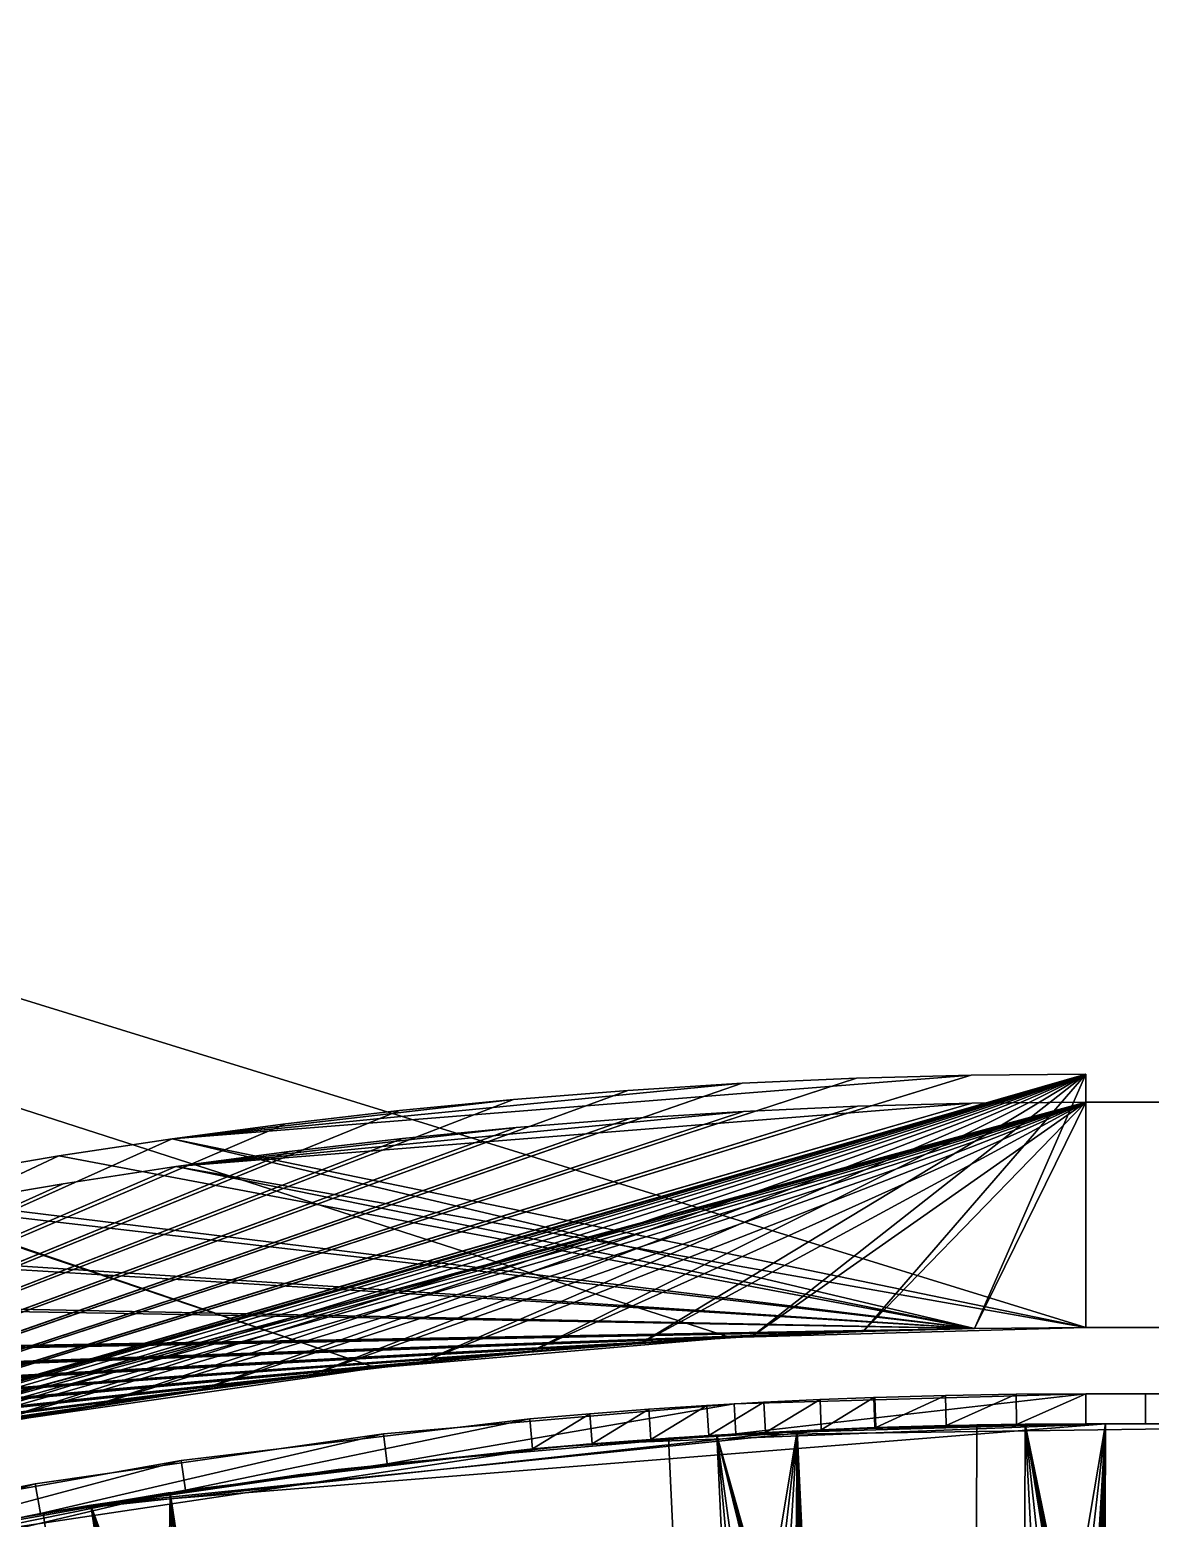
# Model space of a CAD drawing. Extents: x 0 to 258, y 0 to 209.
# Drawn here: x 123.89 to 141.31, y 162.4 to 185.54 of the extents above; entities that cross this region are included whole.
import ezdxf

# ---------------------------------------------------------------- set-up
doc = ezdxf.new("R2010")
doc.units = 0
doc.header["$MEASUREMENT"] = 0
doc.layers.add('STAIRDATA', color=21, linetype='CONTINUOUS')

msp = doc.modelspace()

# ---------------------------------------------------------------- linework, layer by layer
at = {"layer": 'STAIRDATA'}
for points in [[(257.677, 208.677, 138.28937), (0, 208.677, 138.28937), (140.30701, 165.37, 138.28937), (178.30701, 165.37, 138.28937)], [(178.30701, 165.37, 121.53937), (140.30701, 165.37, 121.53937), (0, 208.677, 121.53937), (257.677, 208.677, 121.53937)], [(134.7825, 165.21255, 138.28937), (140.30701, 165.37, 138.28937), (0, 208.677, 138.28937)], [(0, 208.677, 138.28937), (129.27592, 164.74072, 138.28937), (134.7825, 165.21255, 138.28937)], [(0, 208.677, 138.28937), (123.80517, 163.95604, 138.28937), (129.27592, 164.74072, 138.28937)], [(0, 208.677, 121.53937), (129.27592, 164.74072, 121.53937), (123.80517, 163.95604, 121.53937)], [(0, 208.677, 121.53937), (134.7825, 165.21255, 121.53937), (129.27592, 164.74072, 121.53937)], [(0, 208.677, 121.53937), (140.30701, 165.37, 121.53937), (134.7825, 165.21255, 121.53937)], [(257.677, 208.677, 0.00394), (0, 208.677, 0.00394), (0, 25.75, 0.00394), (257.677, 25.75, 0.00394)], [(257.677, 25.75), (0, 25.75), (0, 208.677), (257.677, 208.677)], [(0.437, 208.24001, 259.53937), (129.27592, 164.74072, 259.53937), (123.80517, 163.95604, 259.53937)], [(134.96507, 169.16554, 121.5433), (108.03657, 159.8447, 121.5433), (109.67444, 160.40611, 121.5433)], [(108.03657, 159.8447, 121.5433), (134.96507, 169.16554, 121.5433), (133.18701, 169.05557, 121.5433)], [(136.74478, 169.24413, 121.5433), (109.67444, 160.40611, 121.5433), (111.32207, 160.93822, 121.5433)], [(109.67444, 160.40611, 121.5433), (136.74478, 169.24413, 121.5433), (134.96507, 169.16554, 121.5433)], [(138.52562, 169.29128, 121.5433), (111.32207, 160.93822, 121.5433), (112.97894, 161.44081, 121.5433)], [(111.32207, 160.93822, 121.5433), (138.52562, 169.29128, 121.5433), (136.74478, 169.24413, 121.5433)], [(140.30701, 169.30701, 121.5433), (112.97894, 161.44081, 121.5433), (114.64452, 161.91377, 121.5433)], [(112.97894, 161.44081, 121.5433), (140.30701, 169.30701, 121.5433), (138.52562, 169.29128, 121.5433)], [(140.30701, 169.30701, 121.5433), (114.64452, 161.91377, 121.5433), (116.31827, 162.35692, 121.5433)], [(140.30701, 169.30701, 121.5433), (116.31827, 162.35692, 121.5433), (117.99966, 162.77013, 121.5433)], [(140.30701, 169.30701, 121.5433), (117.99966, 162.77013, 121.5433), (119.68816, 163.15324, 121.5433)], [(140.30701, 169.30701, 121.5433), (119.68816, 163.15324, 121.5433), (121.38324, 163.50618, 121.5433)], [(140.30701, 169.30701, 121.5433), (121.38324, 163.50618, 121.5433), (123.08434, 163.82878, 121.5433)], [(140.30701, 169.30701, 121.5433), (123.08434, 163.82878, 121.5433), (124.79093, 164.12099, 121.5433)], [(140.30701, 169.30701, 121.5433), (124.79093, 164.12099, 121.5433), (126.50246, 164.38268, 121.5433)], [(126.10249, 168.30252, 0.04331), (138.52562, 169.29128, 0.04331), (140.30701, 169.30701, 0.04331), (140.30701, 165.37, 0.04331)], [(126.10249, 168.30252, 0.04331), (134.96507, 169.16554, 0.04331), (136.74478, 169.24413, 0.04331), (138.52562, 169.29128, 0.04331)], [(126.10249, 168.30252, 0.04331), (131.41116, 168.91423, 0.04331), (133.18701, 169.05557, 0.04331), (134.96507, 169.16554, 0.04331)], [(140.30701, 169.30701, 121.5433), (126.50246, 164.38268, 121.5433), (128.21838, 164.61378, 121.5433)], [(140.30701, 169.30701, 121.5433), (128.21838, 164.61378, 121.5433), (129.93817, 164.81422, 121.5433)], [(140.30701, 169.30701, 121.5433), (129.93817, 164.81422, 121.5433), (131.66125, 164.98393, 121.5433)], [(140.30701, 169.30701, 121.5433), (131.66125, 164.98393, 121.5433), (133.3871, 165.12285, 121.5433)], [(133.18701, 169.05557, 121.5433), (134.96507, 169.16554, 121.5433), (134.96507, 169.16554, 0.04331), (133.18701, 169.05557, 0.04331)], [(140.30701, 169.30701, 121.5433), (133.3871, 165.12285, 121.5433), (135.11514, 165.23096, 121.5433)], [(134.96507, 169.16554, 121.5433), (136.74478, 169.24413, 121.5433), (136.74478, 169.24413, 0.04331), (134.96507, 169.16554, 0.04331)], [(140.30701, 169.30701, 121.5433), (135.11514, 165.23096, 121.5433), (136.84485, 165.3082, 121.5433)], [(136.74478, 169.24413, 121.5433), (138.52562, 169.29128, 121.5433), (138.52562, 169.29128, 0.04331), (136.74478, 169.24413, 0.04331)], [(140.30701, 169.30701, 121.5433), (136.84485, 165.3082, 121.5433), (138.57565, 165.35455, 121.5433)], [(138.52562, 169.29128, 121.5433), (140.30701, 169.30701, 121.5433), (140.30701, 169.30701, 0.04331), (138.52562, 169.29128, 0.04331)], [(138.57565, 165.35455, 121.5433), (140.30701, 165.37, 121.5433), (140.30701, 169.30701, 121.5433)], [(140.30701, 169.30701, 121.5433), (140.30701, 165.37, 121.5433), (140.30701, 165.37, 0.04331), (140.30701, 169.30701, 0.04331)], [(131.41116, 168.91423, 121.5433), (104.79218, 158.6346, 121.5433), (106.40897, 159.25412, 121.5433)], [(104.79218, 158.6346, 121.5433), (131.41116, 168.91423, 121.5433), (129.63811, 168.74158, 121.5433)], [(133.18701, 169.05557, 121.5433), (106.40897, 159.25412, 121.5433), (108.03657, 159.8447, 121.5433)], [(106.40897, 159.25412, 121.5433), (133.18701, 169.05557, 121.5433), (131.41116, 168.91423, 121.5433)], [(126.10249, 168.30252, 0.04331), (127.86836, 168.53764, 0.04331), (129.63811, 168.74158, 0.04331), (131.41116, 168.91423, 0.04331)], [(129.63811, 168.74158, 121.5433), (131.41116, 168.91423, 121.5433), (131.41116, 168.91423, 0.04331), (129.63811, 168.74158, 0.04331)], [(131.41116, 168.91423, 121.5433), (133.18701, 169.05557, 121.5433), (133.18701, 169.05557, 0.04331), (131.41116, 168.91423, 0.04331)], [(129.63811, 168.74158, 121.5433), (103.18671, 157.98631, 121.5433), (104.79218, 158.6346, 121.5433)], [(103.18671, 157.98631, 121.5433), (129.63811, 168.74158, 121.5433), (127.86836, 168.53764, 121.5433)], [(134.98819, 168.72916, 259.5433), (109.67444, 160.40611, 259.5433), (111.32207, 160.93822, 259.5433)], [(109.67444, 160.40611, 259.5433), (134.98819, 168.72916, 259.5433), (133.21783, 168.61966, 259.5433)], [(136.76021, 168.80739, 259.5433), (111.32207, 160.93822, 259.5433), (112.97894, 161.44081, 259.5433)], [(111.32207, 160.93822, 259.5433), (136.76021, 168.80739, 259.5433), (134.98819, 168.72916, 259.5433)], [(138.53333, 168.85435, 259.5433), (112.97894, 161.44081, 259.5433), (114.64452, 161.91377, 259.5433)], [(112.97894, 161.44081, 259.5433), (138.53333, 168.85435, 259.5433), (136.76021, 168.80739, 259.5433)], [(140.30701, 168.87, 259.5433), (114.64452, 161.91377, 259.5433), (116.31827, 162.35692, 259.5433)], [(114.64452, 161.91377, 259.5433), (140.30701, 168.87, 259.5433), (138.53333, 168.85435, 259.5433)], [(140.30701, 168.87, 259.5433), (116.31827, 162.35692, 259.5433), (117.99966, 162.77013, 259.5433)], [(140.30701, 168.87, 259.5433), (117.99966, 162.77013, 259.5433), (119.68816, 163.15324, 259.5433)], [(140.30701, 168.87, 259.5433), (119.68816, 163.15324, 259.5433), (121.38324, 163.50618, 259.5433)], [(140.30701, 168.87, 259.5433), (121.38324, 163.50618, 259.5433), (123.08434, 163.82878, 259.5433)], [(140.30701, 168.87, 259.5433), (123.08434, 163.82878, 259.5433), (124.79093, 164.12099, 259.5433)], [(140.30701, 168.87, 259.5433), (124.79093, 164.12099, 259.5433), (126.50246, 164.38268, 259.5433)], [(126.16399, 167.86987, 138.2933), (138.53333, 168.85435, 138.2933), (140.30701, 168.87, 138.2933), (140.30701, 165.37, 138.2933)], [(126.16399, 167.86987, 138.2933), (134.98819, 168.72916, 138.2933), (136.76021, 168.80739, 138.2933), (138.53333, 168.85435, 138.2933)], [(126.16399, 167.86987, 138.2933), (131.44969, 168.47893, 138.2933), (133.21783, 168.61966, 138.2933), (134.98819, 168.72916, 138.2933)], [(140.30701, 168.87, 259.5433), (126.50246, 164.38268, 259.5433), (128.21838, 164.61378, 259.5433)], [(127.86836, 168.53764, 121.5433), (129.63811, 168.74158, 121.5433), (129.63811, 168.74158, 0.04331), (127.86836, 168.53764, 0.04331)], [(140.30701, 168.87, 259.5433), (128.21838, 164.61378, 259.5433), (129.93817, 164.81422, 259.5433)], [(140.30701, 168.87, 259.5433), (129.93817, 164.81422, 259.5433), (131.66125, 164.98393, 259.5433)], [(140.30701, 168.87, 259.5433), (131.66125, 164.98393, 259.5433), (133.3871, 165.12285, 259.5433)], [(133.21783, 168.61966, 259.5433), (134.98819, 168.72916, 259.5433), (134.98819, 168.72916, 138.2933), (133.21783, 168.61966, 138.2933)], [(140.30701, 168.87, 259.5433), (133.3871, 165.12285, 259.5433), (135.11514, 165.23096, 259.5433)], [(134.98819, 168.72916, 259.5433), (136.76021, 168.80739, 259.5433), (136.76021, 168.80739, 138.2933), (134.98819, 168.72916, 138.2933)], [(140.30701, 168.87, 259.5433), (135.11514, 165.23096, 259.5433), (136.84485, 165.3082, 259.5433)], [(136.76021, 168.80739, 259.5433), (138.53333, 168.85435, 259.5433), (138.53333, 168.85435, 138.2933), (136.76021, 168.80739, 138.2933)], [(140.30701, 168.87, 259.5433), (136.84485, 165.3082, 259.5433), (138.57565, 165.35455, 259.5433)], [(138.53333, 168.85435, 259.5433), (140.30701, 168.87, 259.5433), (140.30701, 168.87, 138.2933), (138.53333, 168.85435, 138.2933)], [(138.57565, 165.35455, 259.5433), (140.30701, 165.37, 259.5433), (140.30701, 168.87, 259.5433)], [(218.30701, 165.37, 138.2933), (140.30701, 165.37, 138.2933), (140.30701, 168.87, 138.2933), (218.30701, 168.87, 138.2933)], [(140.30701, 165.37, 259.5433), (140.30701, 168.87, 259.5433), (140.30701, 168.87, 138.2933), (140.30701, 165.37, 138.2933)], [(140.30701, 168.87, 259.5433), (140.30701, 165.37, 259.5433), (140.30701, 165.37, 138.2933), (140.30701, 168.87, 138.2933)], [(208.58487, 165.37, 0.04331), (140.30701, 165.37, 0.04331), (140.30701, 168.87, 0.04331), (208.58487, 168.87, 0.04331)], [(208.58487, 168.87, 121.5433), (140.30701, 168.87, 121.5433), (140.30701, 165.37, 121.5433), (208.58487, 165.37, 121.5433)], [(140.30701, 165.37, 121.5433), (140.30701, 168.87, 121.5433), (140.30701, 168.87, 0.04331), (140.30701, 165.37, 0.04331)], [(140.30701, 168.87, 121.5433), (208.58487, 168.87, 121.5433), (208.58487, 168.87, 0.04331), (140.30701, 168.87, 0.04331)], [(127.86836, 168.53764, 121.5433), (101.59306, 157.30948, 121.5433), (103.18671, 157.98631, 121.5433)], [(101.59306, 157.30948, 121.5433), (127.86836, 168.53764, 121.5433), (126.10249, 168.30252, 121.5433)], [(131.44969, 168.47893, 259.5433), (106.40897, 159.25412, 259.5433), (108.03657, 159.8447, 259.5433)], [(106.40897, 159.25412, 259.5433), (131.44969, 168.47893, 259.5433), (129.6843, 168.30702, 259.5433)], [(133.21783, 168.61966, 259.5433), (108.03657, 159.8447, 259.5433), (109.67444, 160.40611, 259.5433)], [(108.03657, 159.8447, 259.5433), (133.21783, 168.61966, 259.5433), (131.44969, 168.47893, 259.5433)], [(126.10249, 168.30252, 121.5433), (127.86836, 168.53764, 121.5433), (127.86836, 168.53764, 0.04331), (126.10249, 168.30252, 0.04331)], [(126.16399, 167.86987, 138.2933), (127.92221, 168.10399, 138.2933), (129.6843, 168.30702, 138.2933), (131.44969, 168.47893, 138.2933)], [(129.6843, 168.30702, 259.5433), (131.44969, 168.47893, 259.5433), (131.44969, 168.47893, 138.2933), (129.6843, 168.30702, 138.2933)], [(131.44969, 168.47893, 259.5433), (133.21783, 168.61966, 259.5433), (133.21783, 168.61966, 138.2933), (131.44969, 168.47893, 138.2933)], [(126.10249, 168.30252, 121.5433), (100.01174, 156.60431, 121.5433), (101.59306, 157.30948, 121.5433)], [(100.01174, 156.60431, 121.5433), (126.10249, 168.30252, 121.5433), (124.34104, 168.03627, 121.5433)], [(129.6843, 168.30702, 259.5433), (104.79218, 158.6346, 259.5433), (106.40897, 159.25412, 259.5433)], [(104.79218, 158.6346, 259.5433), (129.6843, 168.30702, 259.5433), (127.92221, 168.10399, 259.5433)], [(124.34104, 168.03627, 121.5433), (126.10249, 168.30252, 121.5433), (126.10249, 168.30252, 0.04331), (124.34104, 168.03627, 0.04331)], [(138.57565, 165.35455, 0.04331), (124.34104, 168.03627, 0.04331), (126.10249, 168.30252, 0.04331)], [(126.10249, 168.30252, 0.04331), (140.30701, 165.37, 0.04331), (138.57565, 165.35455, 0.04331)], [(127.92221, 168.10399, 259.5433), (129.6843, 168.30702, 259.5433), (129.6843, 168.30702, 138.2933), (127.92221, 168.10399, 138.2933)], [(124.34104, 168.03627, 121.5433), (98.44327, 155.87102, 121.5433), (100.01174, 156.60431, 121.5433)], [(98.44327, 155.87102, 121.5433), (124.34104, 168.03627, 121.5433), (122.58457, 167.73898, 121.5433)], [(127.92221, 168.10399, 259.5433), (103.18671, 157.98631, 259.5433), (104.79218, 158.6346, 259.5433)], [(103.18671, 157.98631, 259.5433), (127.92221, 168.10399, 259.5433), (126.16399, 167.86987, 259.5433)], [(138.57565, 165.35455, 0.04331), (120.83362, 167.41072, 0.04331), (122.58457, 167.73898, 0.04331), (124.34104, 168.03627, 0.04331)], [(122.58457, 167.73898, 121.5433), (124.34104, 168.03627, 121.5433), (124.34104, 168.03627, 0.04331), (122.58457, 167.73898, 0.04331)], [(126.16399, 167.86987, 259.5433), (127.92221, 168.10399, 259.5433), (127.92221, 168.10399, 138.2933), (126.16399, 167.86987, 138.2933)], [(126.16399, 167.86987, 259.5433), (101.59306, 157.30948, 259.5433), (103.18671, 157.98631, 259.5433)], [(101.59306, 157.30948, 259.5433), (126.16399, 167.86987, 259.5433), (124.41017, 167.60478, 259.5433)], [(138.57565, 165.35455, 138.2933), (122.6613, 167.30876, 138.2933), (124.41017, 167.60478, 138.2933), (126.16399, 167.86987, 138.2933)], [(124.41017, 167.60478, 259.5433), (126.16399, 167.86987, 259.5433), (126.16399, 167.86987, 138.2933), (124.41017, 167.60478, 138.2933)], [(126.16399, 167.86987, 138.2933), (140.30701, 165.37, 138.2933), (138.57565, 165.35455, 138.2933)], [(124.41017, 167.60478, 259.5433), (100.01174, 156.60431, 259.5433), (101.59306, 157.30948, 259.5433)], [(100.01174, 156.60431, 259.5433), (124.41017, 167.60478, 259.5433), (122.6613, 167.30876, 259.5433)], [(122.6613, 167.30876, 259.5433), (124.41017, 167.60478, 259.5433), (124.41017, 167.60478, 138.2933), (122.6613, 167.30876, 138.2933)], [(138.57565, 165.35455, 0.04331), (117.35046, 166.66179, 0.04331), (119.08874, 167.05162, 0.04331), (120.83362, 167.41072, 0.04331)], [(138.57565, 165.35455, 138.2933), (119.1806, 166.62439, 138.2933), (120.91793, 166.98193, 138.2933), (122.6613, 167.30876, 138.2933)], [(138.57565, 165.35455, 0.04331), (113.8959, 165.79039, 0.04331), (115.61933, 166.24133, 0.04331), (117.35046, 166.66179, 0.04331)], [(138.57565, 165.35455, 138.2933), (115.72622, 165.8176, 138.2933), (117.44985, 166.23624, 138.2933), (119.1806, 166.62439, 138.2933)], [(138.57565, 165.35455, 0.04331), (110.47424, 164.79761, 0.04331), (112.18069, 165.3091, 0.04331), (113.8959, 165.79039, 0.04331)], [(138.57565, 165.35455, 138.2933), (112.30246, 164.8894, 138.2933), (114.01025, 165.36861, 138.2933), (115.72622, 165.8176, 138.2933)], [(107.08976, 163.68471, 0.04331), (135.11514, 165.23096, 0.04331), (133.3871, 165.12285, 0.04331)], [(135.11514, 165.23096, 0.04331), (107.08976, 163.68471, 0.04331), (108.77709, 164.25609, 0.04331)], [(108.77709, 164.25609, 0.04331), (136.84485, 165.3082, 0.04331), (135.11514, 165.23096, 0.04331)], [(136.84485, 165.3082, 0.04331), (108.77709, 164.25609, 0.04331), (110.47424, 164.79761, 0.04331)], [(108.9136, 163.84096, 138.2933), (135.11514, 165.23096, 138.2933), (133.3871, 165.12285, 138.2933)], [(135.11514, 165.23096, 138.2933), (108.9136, 163.84096, 138.2933), (110.6034, 164.38014, 138.2933)], [(110.47424, 164.79761, 0.04331), (138.57565, 165.35455, 0.04331), (136.84485, 165.3082, 0.04331)], [(110.6034, 164.38014, 138.2933), (136.84485, 165.3082, 138.2933), (135.11514, 165.23096, 138.2933)], [(136.84485, 165.3082, 138.2933), (110.6034, 164.38014, 138.2933), (112.30246, 164.8894, 138.2933)], [(112.30246, 164.8894, 138.2933), (138.57565, 165.35455, 138.2933), (136.84485, 165.3082, 138.2933)], [(129.27592, 164.74072, 121.53937), (134.7825, 165.21255, 121.53937), (134.7825, 165.21255, 138.28937), (129.27592, 164.74072, 138.28937)], [(135.11514, 165.23096, 259.5433), (133.3871, 165.12285, 259.5433), (133.3871, 165.12285, 138.2933), (135.11514, 165.23096, 138.2933)], [(135.11514, 165.23096, 121.5433), (133.3871, 165.12285, 121.5433), (133.3871, 165.12285, 0.04331), (135.11514, 165.23096, 0.04331)], [(134.7825, 165.21255, 121.53937), (140.30701, 165.37, 121.53937), (140.30701, 165.37, 138.28937), (134.7825, 165.21255, 138.28937)], [(136.84485, 165.3082, 259.5433), (135.11514, 165.23096, 259.5433), (135.11514, 165.23096, 138.2933), (136.84485, 165.3082, 138.2933)], [(136.84485, 165.3082, 121.5433), (135.11514, 165.23096, 121.5433), (135.11514, 165.23096, 0.04331), (136.84485, 165.3082, 0.04331)], [(138.57565, 165.35455, 259.5433), (136.84485, 165.3082, 259.5433), (136.84485, 165.3082, 138.2933), (138.57565, 165.35455, 138.2933)], [(138.57565, 165.35455, 121.5433), (136.84485, 165.3082, 121.5433), (136.84485, 165.3082, 0.04331), (138.57565, 165.35455, 0.04331)], [(140.30701, 165.37, 259.5433), (138.57565, 165.35455, 259.5433), (138.57565, 165.35455, 138.2933), (140.30701, 165.37, 138.2933)], [(140.30701, 165.37, 121.5433), (138.57565, 165.35455, 121.5433), (138.57565, 165.35455, 0.04331), (140.30701, 165.37, 0.04331)], [(140.30701, 165.37, 121.53937), (178.30701, 165.37, 121.53937), (178.30701, 165.37, 138.28937), (140.30701, 165.37, 138.28937)], [(208.58487, 165.37, 121.5433), (140.30701, 165.37, 121.5433), (140.30701, 165.37, 0.04331), (208.58487, 165.37, 0.04331)], [(103.74665, 162.45305, 0.04331), (131.66125, 164.98393, 0.04331), (129.93817, 164.81422, 0.04331)], [(131.66125, 164.98393, 0.04331), (103.74665, 162.45305, 0.04331), (105.41277, 163.08362, 0.04331)], [(105.41277, 163.08362, 0.04331), (133.3871, 165.12285, 0.04331), (131.66125, 164.98393, 0.04331)], [(133.3871, 165.12285, 0.04331), (105.41277, 163.08362, 0.04331), (107.08976, 163.68471, 0.04331)], [(105.56384, 162.67357, 138.2933), (131.66125, 164.98393, 138.2933), (129.93817, 164.81422, 138.2933)], [(131.66125, 164.98393, 138.2933), (105.56384, 162.67357, 138.2933), (107.23357, 163.27205, 138.2933)], [(107.23357, 163.27205, 138.2933), (133.3871, 165.12285, 138.2933), (131.66125, 164.98393, 138.2933)], [(133.3871, 165.12285, 138.2933), (107.23357, 163.27205, 138.2933), (108.9136, 163.84096, 138.2933)], [(131.66125, 164.98393, 259.5433), (129.93817, 164.81422, 259.5433), (129.93817, 164.81422, 138.2933), (131.66125, 164.98393, 138.2933)], [(131.66125, 164.98393, 121.5433), (129.93817, 164.81422, 121.5433), (129.93817, 164.81422, 0.04331), (131.66125, 164.98393, 0.04331)], [(133.3871, 165.12285, 259.5433), (131.66125, 164.98393, 259.5433), (131.66125, 164.98393, 138.2933), (133.3871, 165.12285, 138.2933)], [(133.3871, 165.12285, 121.5433), (131.66125, 164.98393, 121.5433), (131.66125, 164.98393, 0.04331), (133.3871, 165.12285, 0.04331)], [(102.09193, 161.79315, 0.04331), (129.93817, 164.81422, 0.04331), (128.21838, 164.61378, 0.04331)], [(129.93817, 164.81422, 0.04331), (102.09193, 161.79315, 0.04331), (103.74665, 162.45305, 0.04331)], [(103.90494, 162.04572, 138.2933), (129.93817, 164.81422, 138.2933), (128.21838, 164.61378, 138.2933)], [(129.93817, 164.81422, 138.2933), (103.90494, 162.04572, 138.2933), (105.56384, 162.67357, 138.2933)], [(123.80517, 163.95604, 121.53937), (129.27592, 164.74072, 121.53937), (129.27592, 164.74072, 138.28937), (123.80517, 163.95604, 138.28937)], [(129.93817, 164.81422, 259.5433), (128.21838, 164.61378, 259.5433), (128.21838, 164.61378, 138.2933), (129.93817, 164.81422, 138.2933)], [(129.93817, 164.81422, 121.5433), (128.21838, 164.61378, 121.5433), (128.21838, 164.61378, 0.04331), (129.93817, 164.81422, 0.04331)], [(100.4491, 161.10417, 0.04331), (128.21838, 164.61378, 0.04331), (126.50246, 164.38268, 0.04331)], [(128.21838, 164.61378, 0.04331), (100.4491, 161.10417, 0.04331), (102.09193, 161.79315, 0.04331)], [(102.25738, 161.38869, 138.2933), (128.21838, 164.61378, 138.2933), (126.50246, 164.38268, 138.2933)], [(128.21838, 164.61378, 138.2933), (102.25738, 161.38869, 138.2933), (103.90494, 162.04572, 138.2933)], [(128.21838, 164.61378, 259.5433), (126.50246, 164.38268, 259.5433), (126.50246, 164.38268, 138.2933), (128.21838, 164.61378, 138.2933)], [(128.21838, 164.61378, 121.5433), (126.50246, 164.38268, 121.5433), (126.50246, 164.38268, 0.04331), (128.21838, 164.61378, 0.04331)], [(98.81869, 160.38629, 0.04331), (126.50246, 164.38268, 0.04331), (124.79093, 164.12099, 0.04331)], [(126.50246, 164.38268, 0.04331), (98.81869, 160.38629, 0.04331), (100.4491, 161.10417, 0.04331)], [(100.62166, 160.70268, 138.2933), (126.50246, 164.38268, 138.2933), (124.79093, 164.12099, 138.2933)], [(126.50246, 164.38268, 138.2933), (100.62166, 160.70268, 138.2933), (102.25738, 161.38869, 138.2933)], [(126.50246, 164.38268, 259.5433), (124.79093, 164.12099, 259.5433), (124.79093, 164.12099, 138.2933), (126.50246, 164.38268, 138.2933)], [(126.50246, 164.38268, 121.5433), (124.79093, 164.12099, 121.5433), (124.79093, 164.12099, 0.04331), (126.50246, 164.38268, 0.04331)], [(140.30701, 164.34, 183.7829), (134.84003, 164.18416, 186.49762), (134.86679, 163.71492, 186.49762)], [(134.86679, 163.71492, 173.92607), (134.84003, 164.18416, 173.92607), (140.30701, 164.34, 171.21136)], [(140.30701, 164.34, 171.21136), (134.84003, 164.18416, 173.92607), (134.84003, 164.18416, 186.49762), (140.30701, 164.34, 183.7829)], [(140.30701, 164.34, 183.7829), (134.86679, 163.71492, 186.49762), (140.30701, 163.87, 183.7829)], [(140.30701, 163.87, 171.21136), (134.86679, 163.71492, 173.92607), (140.30701, 164.34, 171.21136)], [(137.01367, 164.28348, 62.55905), (136.17494, 164.25101, 63.00888), (136.19518, 163.78143, 63.00888)], [(136.19518, 163.78143, 49.81652), (136.17494, 164.25101, 49.81652), (137.01367, 164.28348, 49.18796)], [(137.01367, 164.28348, 49.18796), (136.17494, 164.25101, 49.81652), (136.17494, 164.25101, 63.00888), (137.01367, 164.28348, 62.55905)], [(137.01367, 164.28348, 62.55905), (136.19518, 163.78143, 63.00888), (137.0298, 163.81375, 62.55905)], [(137.0298, 163.81375, 49.18796), (136.19518, 163.78143, 49.81652), (137.01367, 164.28348, 49.18796)], [(137.02916, 164.28401, 62.5505), (137.01367, 164.28348, 62.55905), (137.0298, 163.81375, 62.55905)], [(137.0298, 163.81375, 49.18796), (137.01367, 164.28348, 49.18796), (137.02916, 164.28401, 49.17636)], [(137.02916, 164.28401, 49.17636), (137.01367, 164.28348, 49.18796), (137.01367, 164.28348, 62.55905), (137.02916, 164.28401, 62.5505)], [(138.12749, 164.31525, 61.94364), (137.02916, 164.28401, 62.5505), (137.04521, 163.81429, 62.5505)], [(137.04521, 163.81429, 49.17636), (137.02916, 164.28401, 49.17636), (138.12749, 164.31525, 48.32976)], [(138.12749, 164.31525, 48.32976), (137.02916, 164.28401, 49.17636), (137.02916, 164.28401, 62.5505), (138.12749, 164.31525, 61.94364)], [(137.02916, 164.28401, 62.5505), (137.0298, 163.81375, 62.55905), (137.04521, 163.81429, 62.5505)], [(137.04521, 163.81429, 49.17636), (137.0298, 163.81375, 49.18796), (137.02916, 164.28401, 49.17636)], [(138.12749, 164.31525, 61.94364), (137.04521, 163.81429, 62.5505), (138.13817, 163.84537, 61.94364)], [(138.13817, 163.84537, 48.32976), (137.04521, 163.81429, 49.17636), (138.12749, 164.31525, 48.32976)], [(139.22554, 164.33391, 61.3003), (138.12749, 164.31525, 61.94364), (138.13817, 163.84537, 61.94364)], [(138.13817, 163.84537, 48.32976), (138.12749, 164.31525, 48.32976), (139.22554, 164.33391, 47.48359)], [(139.22554, 164.33391, 47.48359), (138.12749, 164.31525, 48.32976), (138.12749, 164.31525, 61.94364), (139.22554, 164.33391, 61.3003)], [(139.22554, 164.33391, 61.3003), (138.13817, 163.84537, 61.94364), (139.23085, 163.86394, 61.3003)], [(139.23085, 163.86394, 47.48359), (138.13817, 163.84537, 48.32976), (139.22554, 164.33391, 47.48359)], [(140.30701, 164.34, 60.62946), (139.22554, 164.33391, 61.3003), (139.23085, 163.86394, 61.3003)], [(139.23085, 163.86394, 47.48359), (139.22554, 164.33391, 47.48359), (140.30701, 164.34, 46.65033)], [(140.30701, 164.34, 46.65033), (139.22554, 164.33391, 47.48359), (139.22554, 164.33391, 61.3003), (140.30701, 164.34, 60.62946)], [(140.30701, 164.34, 60.62946), (139.23085, 163.86394, 61.3003), (140.30701, 163.87, 60.62946)], [(140.30701, 163.87, 46.65033), (139.23085, 163.86394, 47.48359), (140.30701, 164.34, 46.65033)], [(140.30701, 163.87, 183.7829), (140.30701, 163.87, 171.21136), (140.30701, 164.34, 171.21136), (140.30701, 164.34, 183.7829)], [(140.30701, 164.34, 171.21136), (140.30701, 163.87, 171.21136), (140.30701, 163.87, 183.7829), (140.30701, 164.34, 183.7829)], [(140.30701, 164.34, 183.7829), (152.15805, 164.34, 177.87233), (147.13705, 164.34, 167.80495), (140.30701, 164.34, 171.21136)], [(140.30701, 163.87, 183.7829), (152.15805, 163.87, 177.87233), (152.15805, 164.34, 177.87233), (140.30701, 164.34, 183.7829)], [(140.30701, 164.34, 171.21136), (147.13705, 164.34, 167.80495), (147.13705, 163.87, 167.80495), (140.30701, 163.87, 171.21136)], [(140.30701, 163.87, 60.62946), (140.30701, 163.87, 46.65033), (140.30701, 164.34, 46.65033), (140.30701, 164.34, 60.62946)], [(140.30701, 164.34, 46.65033), (140.30701, 163.87, 46.65033), (140.30701, 163.87, 60.62946), (140.30701, 164.34, 60.62946)], [(140.30701, 164.34, 60.62946), (141.23431, 164.34, 60.02033), (142.14789, 164.34, 59.39077), (143.04727, 164.34, 58.7411)], [(140.30701, 164.34, 60.62946), (143.04727, 164.34, 58.7411), (143.93201, 164.34, 58.07163), (209.91194, 164.34, 6.98472)], [(140.30701, 164.34, 60.62946), (209.91194, 164.34, 6.98472), (209.91194, 164.34, 0.04331), (200.50105, 164.34, 0.04331)], [(140.30701, 164.34, 60.62946), (200.50105, 164.34, 0.04331), (140.30701, 164.34, 46.65033)], [(140.30701, 163.87, 60.62946), (141.23431, 163.87, 60.02033), (141.23431, 164.34, 60.02033), (140.30701, 164.34, 60.62946)], [(140.30701, 164.34, 46.65033), (200.50105, 164.34, 0.04331), (200.50105, 163.87, 0.04331), (140.30701, 163.87, 46.65033)], [(141.23431, 163.87, 60.02033), (142.14789, 163.87, 59.39077), (142.14789, 164.34, 59.39077), (141.23431, 164.34, 60.02033)], [(97.2012, 159.63976, 0.04331), (124.79093, 164.12099, 0.04331), (123.08434, 163.82878, 0.04331)], [(124.79093, 164.12099, 0.04331), (97.2012, 159.63976, 0.04331), (98.81869, 160.38629, 0.04331)], [(98.99831, 159.98792, 138.2933), (124.79093, 164.12099, 138.2933), (123.08434, 163.82878, 138.2933)], [(124.79093, 164.12099, 138.2933), (98.99831, 159.98792, 138.2933), (100.62166, 160.70268, 138.2933)], [(124.79093, 164.12099, 259.5433), (123.08434, 163.82878, 259.5433), (123.08434, 163.82878, 138.2933), (124.79093, 164.12099, 138.2933)], [(124.79093, 164.12099, 121.5433), (123.08434, 163.82878, 121.5433), (123.08434, 163.82878, 0.04331), (124.79093, 164.12099, 0.04331)], [(134.84003, 164.18416, 186.49762), (129.39079, 163.71715, 189.21233), (129.44426, 163.2502, 189.21233)], [(129.44426, 163.2502, 176.64078), (129.39079, 163.71715, 176.64078), (134.84003, 164.18416, 173.92607)], [(134.84003, 164.18416, 173.92607), (129.39079, 163.71715, 176.64078), (129.39079, 163.71715, 189.21233), (134.84003, 164.18416, 186.49762)], [(134.84003, 164.18416, 186.49762), (129.44426, 163.2502, 189.21233), (134.86679, 163.71492, 186.49762)], [(134.86679, 163.71492, 173.92607), (129.44426, 163.2502, 176.64078), (134.84003, 164.18416, 173.92607)], [(133.51334, 164.09924, 64.43763), (132.59572, 164.02969, 64.9308), (132.63348, 163.56122, 64.9308)], [(132.63348, 163.56122, 52.13648), (132.59572, 164.02969, 52.13648), (133.51334, 164.09924, 51.59348)], [(133.51334, 164.09924, 51.59348), (132.59572, 164.02969, 52.13648), (132.59572, 164.02969, 64.9308), (133.51334, 164.09924, 64.43763)], [(133.51334, 164.09924, 64.43763), (132.63348, 163.56122, 64.9308), (133.5466, 163.63042, 64.43763)], [(133.5466, 163.63042, 51.59348), (132.63348, 163.56122, 52.13648), (133.51334, 164.09924, 51.59348)], [(134.41628, 164.15904, 63.95267), (133.51334, 164.09924, 64.43763), (133.5466, 163.63042, 64.43763)], [(133.5466, 163.63042, 51.59348), (133.51334, 164.09924, 51.59348), (134.41628, 164.15904, 51.02554)], [(134.41628, 164.15904, 51.02554), (133.51334, 164.09924, 51.59348), (133.51334, 164.09924, 64.43763), (134.41628, 164.15904, 63.95267)], [(134.41628, 164.15904, 63.95267), (133.5466, 163.63042, 64.43763), (134.44511, 163.68993, 63.95267)], [(134.44511, 163.68993, 51.02554), (133.5466, 163.63042, 51.59348), (134.41628, 164.15904, 51.02554)], [(135.30373, 164.20949, 63.4763), (134.41628, 164.15904, 63.95267), (134.44511, 163.68993, 63.95267)], [(134.44511, 163.68993, 51.02554), (134.41628, 164.15904, 51.02554), (135.30373, 164.20949, 50.43306)], [(135.30373, 164.20949, 50.43306), (134.41628, 164.15904, 51.02554), (134.41628, 164.15904, 63.95267), (135.30373, 164.20949, 63.4763)], [(135.30373, 164.20949, 63.4763), (134.44511, 163.68993, 63.95267), (135.32823, 163.74013, 63.4763)], [(135.32823, 163.74013, 50.43306), (134.44511, 163.68993, 51.02554), (135.30373, 164.20949, 50.43306)], [(136.17494, 164.25101, 63.00888), (135.30373, 164.20949, 63.4763), (135.32823, 163.74013, 63.4763)], [(135.32823, 163.74013, 50.43306), (135.30373, 164.20949, 50.43306), (136.17494, 164.25101, 49.81652)], [(136.17494, 164.25101, 49.81652), (135.30373, 164.20949, 50.43306), (135.30373, 164.20949, 63.4763), (136.17494, 164.25101, 63.00888)], [(136.17494, 164.25101, 63.00888), (135.32823, 163.74013, 63.4763), (136.19518, 163.78143, 63.00888)], [(136.19518, 163.78143, 49.81652), (135.32823, 163.74013, 50.43306), (136.17494, 164.25101, 49.81652)], [(124.83875, 162.60896, 180.81226), (136.42389, 163.79102, 180.81226), (140.30701, 163.87, 180.81226), (140.61469, 163.87, 180.81226)], [(124.83875, 162.60896, 180.81226), (140.61469, 163.87, 180.81226), (140.47534, 120.61973, 180.81226), (139.9924, 121.10011, 180.81226)], [(140.61469, 163.87, 181.87225), (132.54721, 163.55421, 181.87225), (128.68336, 163.15999, 181.87225), (124.83875, 162.60896, 181.87225)], [(140.61469, 163.87, 181.87225), (124.83875, 162.60896, 181.87225), (131.09943, 121.07172, 181.87225), (133.43028, 121.4262, 181.87225)], [(131.66422, 163.95004, 65.43182), (126.24483, 163.30417, 68.35708), (126.3137, 162.83923, 68.35708)], [(126.3137, 162.83923, 55.57936), (126.24483, 163.30417, 55.57936), (131.66422, 163.95004, 52.65411)], [(131.66422, 163.95004, 52.65411), (126.24483, 163.30417, 55.57936), (126.24483, 163.30417, 68.35708), (131.66422, 163.95004, 65.43182)], [(131.66422, 163.95004, 65.43182), (126.3137, 162.83923, 68.35708), (131.70654, 163.48195, 65.43182)], [(131.70654, 163.48195, 52.65411), (126.3137, 162.83923, 55.57936), (131.66422, 163.95004, 52.65411)], [(132.59572, 164.02969, 64.9308), (131.66422, 163.95004, 65.43182), (131.70654, 163.48195, 65.43182)], [(131.70654, 163.48195, 52.65411), (131.66422, 163.95004, 52.65411), (132.59572, 164.02969, 52.13648)], [(132.59572, 164.02969, 52.13648), (131.66422, 163.95004, 52.65411), (131.66422, 163.95004, 65.43182), (132.59572, 164.02969, 64.9308)], [(132.59572, 164.02969, 64.9308), (131.70654, 163.48195, 65.43182), (132.63348, 163.56122, 64.9308)], [(132.63348, 163.56122, 52.13648), (131.70654, 163.48195, 52.65411), (132.59572, 164.02969, 52.13648)], [(140.61469, 163.87, 181.87225), (140.30701, 163.87, 181.87225), (136.42389, 163.79102, 181.87225), (132.54721, 163.55421, 181.87225)], [(140.61469, 163.87, 181.87225), (133.43028, 121.4262, 181.87225), (135.77448, 121.67766, 181.87225)], [(134.57018, 163.69754, 52.7472), (137.43729, 163.82687, 52.7472), (140.30701, 163.87, 52.7472), (147.15765, 163.87, 52.7472)], [(134.57018, 163.69754, 52.7472), (147.15765, 163.87, 52.7472), (147.15765, 120.47907, 52.7472), (146.61426, 121.0431, 52.7472)], [(147.15765, 163.87, 53.8072), (140.30701, 163.87, 53.8072), (137.43729, 163.82687, 53.8072), (134.57018, 163.69754, 53.8072)], [(147.15765, 163.87, 53.8072), (134.57018, 163.69754, 53.8072), (136.54451, 121.73753, 53.8072), (138.42459, 121.83688, 53.8072)], [(137.43729, 163.82687, 53.8072), (137.43729, 163.82687, 52.7472), (134.57018, 163.69754, 52.7472), (134.57018, 163.69754, 53.8072)], [(140.30701, 163.87, 183.7829), (134.86679, 163.71492, 186.49762), (134.86679, 163.71492, 173.92607), (140.30701, 163.87, 171.21136)], [(140.61469, 163.87, 181.87225), (135.77448, 121.67766, 181.87225), (138.12749, 121.82558, 181.87225)], [(137.0298, 163.81375, 62.55905), (136.19518, 163.78143, 63.00888), (136.19518, 163.78143, 49.81652), (137.0298, 163.81375, 49.18796)], [(140.30701, 163.87, 181.87225), (140.30701, 163.87, 180.81226), (136.42389, 163.79102, 180.81226), (136.42389, 163.79102, 181.87225)], [(137.04521, 163.81429, 62.5505), (137.0298, 163.81375, 62.55905), (137.0298, 163.81375, 49.18796), (137.04521, 163.81429, 49.17636)], [(138.13817, 163.84537, 61.94364), (137.04521, 163.81429, 62.5505), (137.04521, 163.81429, 49.17636), (138.13817, 163.84537, 48.32976)], [(140.30701, 163.87, 53.8072), (140.30701, 163.87, 52.7472), (137.43729, 163.82687, 52.7472), (137.43729, 163.82687, 53.8072)], [(140.61469, 163.87, 181.87225), (138.12749, 121.82558, 181.87225), (138.64026, 121.79366, 181.87225)], [(139.23085, 163.86394, 61.3003), (138.13817, 163.84537, 61.94364), (138.13817, 163.84537, 48.32976), (139.23085, 163.86394, 47.48359)], [(147.15765, 163.87, 53.8072), (138.42459, 121.83688, 53.8072), (140.30701, 121.87, 53.8072)], [(139.22932, 121.85915, 180.81226), (139.36467, 163.86536, 180.81226), (138.61462, 163.85501, 180.81226), (138.48248, 122.83945, 180.81226)], [(138.48248, 122.83945, 173.5491), (138.61462, 163.85501, 173.5491), (139.36467, 163.86536, 173.5491), (139.22932, 121.85915, 173.5491)], [(138.61462, 163.85501, 173.5491), (138.48248, 122.83945, 173.5491), (138.48248, 122.83945, 180.81226), (138.61462, 163.85501, 180.81226)], [(139.36467, 163.86536, 173.5491), (138.61462, 163.85501, 173.5491), (138.61462, 163.85501, 180.81226), (139.36467, 163.86536, 180.81226)], [(140.61469, 163.87, 181.87225), (138.64026, 121.79366, 181.87225), (139.1357, 121.65758, 181.87225)], [(140.61469, 163.87, 181.87225), (139.1357, 121.65758, 181.87225), (139.59283, 121.4231, 181.87225)], [(155.4209, 163.87, 174.6091), (140.30701, 163.87, 174.6091), (139.36467, 163.86536, 174.6091), (139.22932, 121.85915, 174.6091)], [(155.4209, 163.87, 174.6091), (139.22932, 121.85915, 174.6091), (141.57471, 121.85498, 174.6091)], [(139.36467, 163.86536, 174.6091), (139.36467, 163.86536, 173.5491), (139.22932, 121.85915, 173.5491), (139.22932, 121.85915, 174.6091)], [(141.57471, 121.85498, 173.5491), (139.22932, 121.85915, 173.5491), (139.36467, 163.86536, 173.5491)], [(139.22932, 121.85915, 173.5491), (139.36467, 163.86536, 173.5491), (139.36467, 163.86536, 180.81226), (139.22932, 121.85915, 180.81226)], [(140.30701, 163.87, 60.62946), (139.23085, 163.86394, 61.3003), (139.23085, 163.86394, 47.48359), (140.30701, 163.87, 46.65033)], [(140.30701, 163.87, 174.6091), (140.30701, 163.87, 173.5491), (139.36467, 163.86536, 173.5491), (139.36467, 163.86536, 174.6091)], [(139.36467, 163.86536, 173.5491), (140.30701, 163.87, 173.5491), (155.4209, 163.87, 173.5491), (148.38995, 119.991, 173.5491)], [(139.36467, 163.86536, 173.5491), (148.38995, 119.991, 173.5491), (147.9897, 120.53521, 173.5491)], [(139.36467, 163.86536, 173.5491), (143.91765, 121.74802, 173.5491), (141.57471, 121.85498, 173.5491)], [(139.36467, 163.86536, 173.5491), (146.25365, 121.53848, 173.5491), (143.91765, 121.74802, 173.5491)], [(139.36467, 163.86536, 173.5491), (146.75671, 121.42886, 173.5491), (146.25365, 121.53848, 173.5491)], [(139.36467, 163.86536, 173.5491), (147.22667, 121.21851, 173.5491), (146.75671, 121.42886, 173.5491)], [(139.36467, 163.86536, 173.5491), (147.64355, 120.91636, 173.5491), (147.22667, 121.21851, 173.5491)], [(139.36467, 163.86536, 173.5491), (147.9897, 120.53521, 173.5491), (147.64355, 120.91636, 173.5491)], [(140.61469, 163.87, 181.87225), (139.59283, 121.4231, 181.87225), (139.9924, 121.10011, 181.87225)], [(139.9924, 121.10011, 181.87225), (140.47534, 120.61973, 181.87225), (140.61469, 163.87, 181.87225)], [(155.4209, 163.87, 174.6091), (155.4209, 163.87, 173.5491), (140.30701, 163.87, 173.5491), (140.30701, 163.87, 174.6091)], [(140.61469, 163.87, 181.87225), (140.61469, 163.87, 180.81226), (140.30701, 163.87, 180.81226), (140.30701, 163.87, 181.87225)], [(140.30701, 163.87, 171.21136), (147.13705, 163.87, 167.80495), (152.15805, 163.87, 177.87233), (140.30701, 163.87, 183.7829)], [(147.15765, 163.87, 53.8072), (147.15765, 163.87, 52.7472), (140.30701, 163.87, 52.7472), (140.30701, 163.87, 53.8072)], [(147.15765, 163.87, 53.8072), (140.30701, 121.87, 53.8072), (144.88203, 121.80763, 53.8072)], [(140.30701, 163.87, 46.65033), (200.50105, 163.87, 0.04331), (209.91194, 163.87, 0.04331), (209.91194, 163.87, 6.98472)], [(140.30701, 163.87, 46.65033), (209.91194, 163.87, 6.98472), (143.93201, 163.87, 58.07163), (143.04727, 163.87, 58.7411)], [(140.30701, 163.87, 46.65033), (143.04727, 163.87, 58.7411), (142.14789, 163.87, 59.39077), (141.23431, 163.87, 60.02033)], [(140.30701, 163.87, 46.65033), (141.23431, 163.87, 60.02033), (140.30701, 163.87, 60.62946)], [(140.47534, 120.61973, 181.87225), (140.47534, 120.61973, 180.81226), (140.61469, 163.87, 180.81226), (140.61469, 163.87, 181.87225)], [(120.44576, 161.78189, 60.42775), (131.9482, 163.50349, 60.42775), (135.81841, 163.76445, 60.42775), (137.8512, 120.56226, 60.42775)], [(135.81841, 163.76445, 61.48775), (124.25553, 162.51138, 61.48775), (120.44576, 161.78189, 61.48775), (128.64333, 120.58311, 61.48775)], [(129.39079, 163.71715, 189.21233), (123.97702, 162.94046, 191.92703), (124.05699, 162.47733, 191.92703)], [(124.05699, 162.47733, 179.3555), (123.97702, 162.94046, 179.3555), (129.39079, 163.71715, 176.64078)], [(129.39079, 163.71715, 176.64078), (123.97702, 162.94046, 179.3555), (123.97702, 162.94046, 191.92703), (129.39079, 163.71715, 189.21233)], [(129.39079, 163.71715, 189.21233), (124.05699, 162.47733, 191.92703), (129.44426, 163.2502, 189.21233)], [(129.44426, 163.2502, 176.64078), (124.05699, 162.47733, 179.3555), (129.39079, 163.71715, 176.64078)], [(135.81841, 163.76445, 61.48775), (131.9482, 163.50349, 61.48775), (128.0918, 163.08557, 61.48775), (124.25553, 162.51138, 61.48775)], [(124.83875, 162.60896, 180.81226), (128.68336, 163.15999, 180.81226), (132.54721, 163.55421, 180.81226), (136.42389, 163.79102, 180.81226)], [(135.81841, 163.76445, 61.48775), (128.64333, 120.58311, 61.48775), (130.89485, 121.03556, 61.48775)], [(134.86679, 163.71492, 186.49762), (129.44426, 163.2502, 189.21233), (129.44426, 163.2502, 176.64078), (134.86679, 163.71492, 173.92607)], [(135.81841, 163.76445, 61.48775), (130.89485, 121.03556, 61.48775), (133.16371, 121.39098, 61.48775)], [(135.81841, 163.76445, 61.48775), (135.81841, 163.76445, 60.42775), (131.9482, 163.50349, 60.42775), (131.9482, 163.50349, 61.48775)], [(136.42389, 163.79102, 181.87225), (136.42389, 163.79102, 180.81226), (132.54721, 163.55421, 180.81226), (132.54721, 163.55421, 181.87225)], [(133.5466, 163.63042, 64.43763), (132.63348, 163.56122, 64.9308), (132.63348, 163.56122, 52.13648), (133.5466, 163.63042, 51.59348)], [(135.81841, 163.76445, 61.48775), (133.16371, 121.39098, 61.48775), (135.44574, 121.64868, 61.48775)], [(134.44511, 163.68993, 63.95267), (133.5466, 163.63042, 64.43763), (133.5466, 163.63042, 51.59348), (134.44511, 163.68993, 51.02554)], [(136.54451, 121.73753, 60.42775), (134.57018, 163.69754, 60.42775), (133.82159, 163.64954, 60.42775), (135.74937, 122.6791, 60.42775)], [(135.74937, 122.6791, 52.7472), (133.82159, 163.64954, 52.7472), (134.57018, 163.69754, 52.7472), (136.54451, 121.73753, 52.7472)], [(134.57018, 163.69754, 52.7472), (133.82159, 163.64954, 52.7472), (133.82159, 163.64954, 60.42775), (134.57018, 163.69754, 60.42775)], [(133.82159, 163.64954, 52.7472), (135.74937, 122.6791, 52.7472), (135.74937, 122.6791, 60.42775), (133.82159, 163.64954, 60.42775)], [(135.32823, 163.74013, 63.4763), (134.44511, 163.68993, 63.95267), (134.44511, 163.68993, 51.02554), (135.32823, 163.74013, 50.43306)], [(134.57018, 163.69754, 53.8072), (134.57018, 163.69754, 52.7472), (136.54451, 121.73753, 52.7472), (136.54451, 121.73753, 53.8072)], [(138.42459, 121.83688, 52.7472), (136.54451, 121.73753, 52.7472), (134.57018, 163.69754, 52.7472)], [(134.57018, 163.69754, 52.7472), (140.30701, 121.87, 52.7472), (138.42459, 121.83688, 52.7472)], [(134.57018, 163.69754, 52.7472), (144.88203, 121.80763, 52.7472), (140.30701, 121.87, 52.7472)], [(134.57018, 163.69754, 52.7472), (145.36299, 121.74751, 52.7472), (144.88203, 121.80763, 52.7472)], [(134.57018, 163.69754, 52.7472), (145.82332, 121.5957, 52.7472), (145.36299, 121.74751, 52.7472)], [(134.57018, 163.69754, 52.7472), (146.24571, 121.35792, 52.7472), (145.82332, 121.5957, 52.7472)], [(134.57018, 163.69754, 52.7472), (146.61426, 121.0431, 52.7472), (146.24571, 121.35792, 52.7472)], [(136.54451, 121.73753, 52.7472), (134.57018, 163.69754, 52.7472), (134.57018, 163.69754, 60.42775), (136.54451, 121.73753, 60.42775)], [(136.19518, 163.78143, 63.00888), (135.32823, 163.74013, 63.4763), (135.32823, 163.74013, 50.43306), (136.19518, 163.78143, 49.81652)], [(135.81841, 163.76445, 61.48775), (135.44574, 121.64868, 61.48775), (135.95949, 121.64255, 61.48775)], [(137.8512, 120.56226, 61.48775), (137.8512, 120.56226, 60.42775), (135.81841, 163.76445, 60.42775), (135.81841, 163.76445, 61.48775)], [(137.34474, 121.01778, 61.48775), (137.8512, 120.56226, 61.48775), (135.81841, 163.76445, 61.48775)], [(135.81841, 163.76445, 61.48775), (136.92946, 121.32029, 61.48775), (137.34474, 121.01778, 61.48775)], [(135.81841, 163.76445, 61.48775), (136.46112, 121.53152, 61.48775), (136.92946, 121.32029, 61.48775)], [(135.81841, 163.76445, 61.48775), (135.95949, 121.64255, 61.48775), (136.46112, 121.53152, 61.48775)], [(120.44576, 161.78189, 60.42775), (124.25553, 162.51138, 60.42775), (128.0918, 163.08557, 60.42775), (131.9482, 163.50349, 60.42775)], [(131.70654, 163.48195, 65.43182), (126.3137, 162.83923, 68.35708), (126.3137, 162.83923, 55.57936), (131.70654, 163.48195, 52.65411)], [(131.9482, 163.50349, 61.48775), (131.9482, 163.50349, 60.42775), (128.0918, 163.08557, 60.42775), (128.0918, 163.08557, 61.48775)], [(132.54721, 163.55421, 181.87225), (132.54721, 163.55421, 180.81226), (128.68336, 163.15999, 180.81226), (128.68336, 163.15999, 181.87225)], [(132.63348, 163.56122, 64.9308), (131.70654, 163.48195, 65.43182), (131.70654, 163.48195, 52.65411), (132.63348, 163.56122, 52.13648)], [(126.24483, 163.30417, 68.35708), (120.87092, 162.35127, 71.28233), (120.9661, 161.89101, 71.28233)], [(120.9661, 161.89101, 58.50462), (120.87092, 162.35127, 58.50462), (126.24483, 163.30417, 55.57936)], [(126.24483, 163.30417, 55.57936), (120.87092, 162.35127, 58.50462), (120.87092, 162.35127, 71.28233), (126.24483, 163.30417, 68.35708)], [(126.24483, 163.30417, 68.35708), (120.9661, 161.89101, 71.28233), (126.3137, 162.83923, 68.35708)], [(126.3137, 162.83923, 55.57936), (120.9661, 161.89101, 58.50462), (126.24483, 163.30417, 55.57936)], [(129.44426, 163.2502, 189.21233), (124.05699, 162.47733, 191.92703), (124.05699, 162.47733, 179.3555), (129.44426, 163.2502, 176.64078)], [(128.68336, 163.15999, 181.87225), (128.68336, 163.15999, 180.81226), (124.83875, 162.60896, 180.81226), (124.83875, 162.60896, 181.87225)], [(123.97702, 162.94046, 191.92703), (118.61629, 161.85664, 194.64174), (118.72251, 161.39882, 194.64174)], [(118.72251, 161.39882, 182.07021), (118.61629, 161.85664, 182.07021), (123.97702, 162.94046, 179.3555)], [(123.97702, 162.94046, 179.3555), (118.61629, 161.85664, 182.07021), (118.61629, 161.85664, 194.64174), (123.97702, 162.94046, 191.92703)], [(123.97702, 162.94046, 191.92703), (118.72251, 161.39882, 194.64174), (124.05699, 162.47733, 191.92703)], [(124.05699, 162.47733, 179.3555), (118.72251, 161.39882, 182.07021), (123.97702, 162.94046, 179.3555)], [(128.0918, 163.08557, 61.48775), (128.0918, 163.08557, 60.42775), (124.25553, 162.51138, 60.42775), (124.25553, 162.51138, 61.48775)], [(110.67337, 159.15601, 188.07541), (119.84253, 161.6516, 188.07541), (122.94849, 162.27917, 188.07541), (126.07356, 162.80336, 188.07541)], [(110.67337, 159.15601, 188.07541), (126.07356, 162.80336, 188.07541), (132.51959, 120.03642, 188.07541), (131.96915, 120.43769, 188.07541)], [(126.07356, 162.80336, 189.13541), (116.75909, 160.92131, 189.13541), (113.70158, 160.08914, 189.13541), (110.67337, 159.15601, 189.13541)], [(126.07356, 162.80336, 189.13541), (110.67337, 159.15601, 189.13541), (123.18415, 119.05588, 189.13541), (125.43388, 119.76105, 189.13541)], [(126.07356, 162.80336, 189.13541), (122.94849, 162.27917, 189.13541), (119.84253, 161.6516, 189.13541), (116.75909, 160.92131, 189.13541)], [(126.3137, 162.83923, 68.35708), (120.9661, 161.89101, 71.28233), (120.9661, 161.89101, 58.50462), (126.3137, 162.83923, 55.57936)], [(126.07356, 162.80336, 189.13541), (126.07356, 162.80336, 188.07541), (122.94849, 162.27917, 188.07541), (122.94849, 162.27917, 189.13541)], [(126.07356, 162.80336, 189.13541), (125.43388, 119.76105, 189.13541), (127.71248, 120.36642, 189.13541)], [(132.51959, 120.03642, 189.13541), (132.51959, 120.03642, 188.07541), (126.07356, 162.80336, 188.07541), (126.07356, 162.80336, 189.13541)], [(131.96915, 120.43769, 189.13541), (132.51959, 120.03642, 189.13541), (126.07356, 162.80336, 189.13541)], [(126.07356, 162.80336, 189.13541), (131.52509, 120.69608, 189.13541), (131.96915, 120.43769, 189.13541)], [(126.07356, 162.80336, 189.13541), (131.03757, 120.85825, 189.13541), (131.52509, 120.69608, 189.13541)], [(126.07356, 162.80336, 189.13541), (130.52721, 120.91732, 189.13541), (131.03757, 120.85825, 189.13541)], [(126.07356, 162.80336, 189.13541), (130.01553, 120.87082, 189.13541), (130.52721, 120.91732, 189.13541)], [(126.07356, 162.80336, 189.13541), (127.71248, 120.36642, 189.13541), (130.01553, 120.87082, 189.13541)], [(124.05699, 162.47733, 191.92703), (118.72251, 161.39882, 194.64174), (118.72251, 161.39882, 182.07021), (124.05699, 162.47733, 179.3555)], [(124.25553, 162.51138, 61.48775), (124.25553, 162.51138, 60.42775), (120.44576, 161.78189, 60.42775), (120.44576, 161.78189, 61.48775)], [(131.09943, 121.07172, 188.07541), (124.83875, 162.60896, 188.07541), (124.09902, 162.48456, 188.07541), (130.21207, 121.9269, 188.07541)], [(130.21207, 121.9269, 180.81226), (124.09902, 162.48456, 180.81226), (124.83875, 162.60896, 180.81226), (131.09943, 121.07172, 180.81226)], [(124.83875, 162.60896, 180.81226), (124.09902, 162.48456, 180.81226), (124.09902, 162.48456, 188.07541), (124.83875, 162.60896, 188.07541)], [(124.09902, 162.48456, 180.81226), (130.21207, 121.9269, 180.81226), (130.21207, 121.9269, 188.07541), (124.09902, 162.48456, 188.07541)], [(124.83875, 162.60896, 181.87225), (124.83875, 162.60896, 180.81226), (131.09943, 121.07172, 180.81226), (131.09943, 121.07172, 181.87225)], [(133.43028, 121.4262, 180.81226), (131.09943, 121.07172, 180.81226), (124.83875, 162.60896, 180.81226)], [(124.83875, 162.60896, 180.81226), (135.77448, 121.67766, 180.81226), (133.43028, 121.4262, 180.81226)], [(124.83875, 162.60896, 180.81226), (138.12749, 121.82558, 180.81226), (135.77448, 121.67766, 180.81226)], [(124.83875, 162.60896, 180.81226), (138.64026, 121.79366, 180.81226), (138.12749, 121.82558, 180.81226)], [(124.83875, 162.60896, 180.81226), (139.1357, 121.65758, 180.81226), (138.64026, 121.79366, 180.81226)], [(124.83875, 162.60896, 180.81226), (139.59283, 121.4231, 180.81226), (139.1357, 121.65758, 180.81226)], [(124.83875, 162.60896, 180.81226), (139.9924, 121.10011, 180.81226), (139.59283, 121.4231, 180.81226)], [(131.09943, 121.07172, 180.81226), (124.83875, 162.60896, 180.81226), (124.83875, 162.60896, 188.07541), (131.09943, 121.07172, 188.07541)]]:
    msp.add_3dface(points, dxfattribs=at)

doc.saveas('drawing.dxf')
